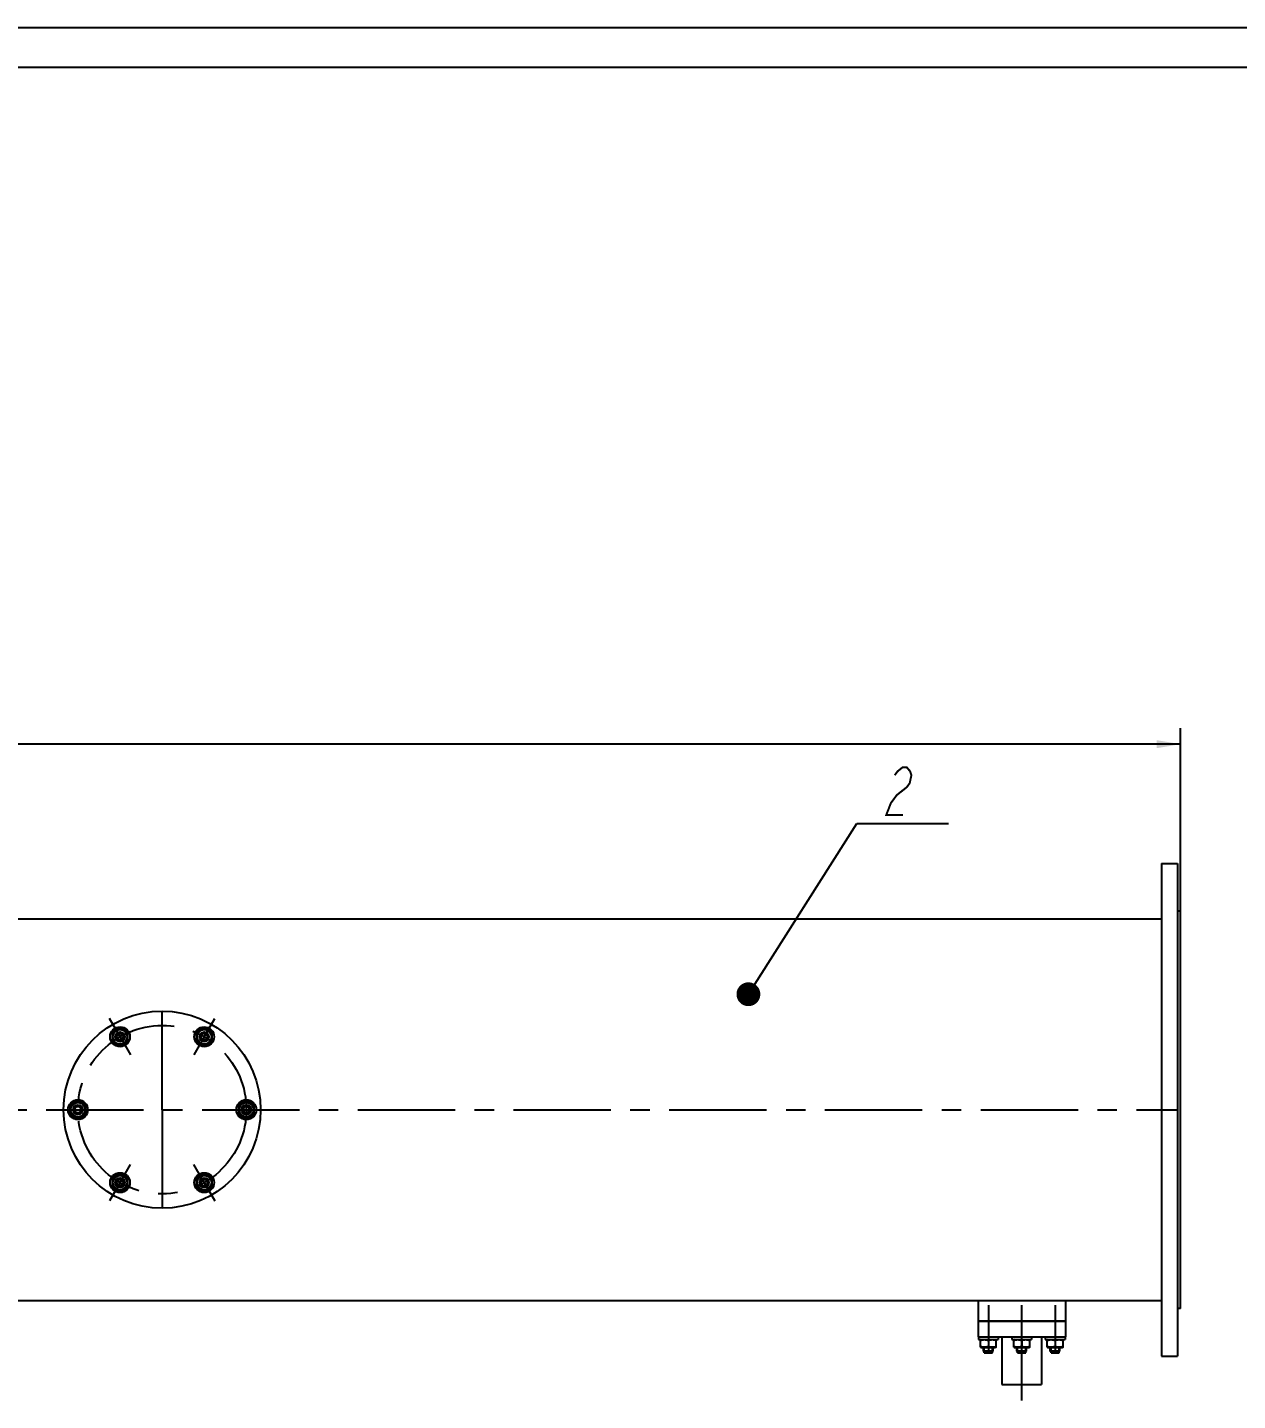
# Model space of a CAD drawing. Header units: millimetres. Extents: x 0 to 594, y 0 to 420.
# Drawn here: x 289.4 to 441.7, y 247.2 to 420 of the extents above; entities that cross this region are included whole.
import ezdxf

# ---------------------------------------------------------------- set-up
doc = ezdxf.new("R2010")
doc.units = ezdxf.units.MM
doc.header["$LTSCALE"] = 32.67
doc.linetypes.add('CENTER', pattern=[0.6, 0.375, -0.075, 0.075, -0.075])
doc.layers.get('0').update_dxf_attribs({"linetype": 'CONTINUOUS'})
for name, color, linetype in [('ALL_AXIS', 7, 'CONTINUOUS'), ('ALL_CHAMFER', 7, 'CONTINUOUS'), ('ALL_DIMENSIONS', 7, 'CONTINUOUS'), ('ALL_ROUND', 7, 'CONTINUOUS')]:
    doc.layers.add(name, color=color, linetype=linetype)
doc.styles.get("Standard").update_dxf_attribs({"font": 'txt', "width": 0.7})
doc.dimstyles.new('DIMSTYLE_1', dxfattribs={"dimtxt": 3.5, "dimasz": 3, "dimexe": 0.18, "dimexo": 0.0625, "dimgap": 0.09, "dimtad": 1, "dimlfac": 5, "dimdsep": 46, "dimtxsty": 'STANDARD', "dimblk": '_FILLED', "dimblk1": '_FILLED', "dimblk2": '_FILLED', "dimcen": 0.09, "dimadec": 0, "dimazin": 0, "dimtp": 1.2, "dimtm": 1.2, "dimtfac": 1, "dimtofl": 0, "dimtmove": 0, "dimatfit": 3, "dimldrblk": '_FILLED', "dimfxl": 1, "dimtolj": 1, "dimarcsym": 0})
doc.dimstyles.get("Standard").update_dxf_attribs({"dimtxt": 3.5, "dimasz": 3, "dimexe": 0.18, "dimexo": 0.0625, "dimgap": 0.09, "dimtad": 1, "dimdec": 5, "dimdsep": 46, "dimtxsty": 'STANDARD', "dimblk": '_FILLED', "dimblk1": '_FILLED', "dimblk2": '_FILLED', "dimcen": 0.09, "dimadec": 0, "dimazin": 0, "dimtol": 1, "dimtp": 1e-05, "dimtm": 1e-05, "dimtfac": 1, "dimtdec": 5, "dimtofl": 0, "dimtmove": 0, "dimatfit": 3, "dimldrblk": '_FILLED', "dimfxl": 1, "dimtolj": 1, "dimarcsym": 0})

# ---------------------------------------------------------------- blocks, each defined once
blk = doc.blocks.new('_FILLED')
at = {"color": 0, "linetype": 'ByBlock'}
blk.add_solid([(0, 0), (-1, 0.167), (-1, -0.167)], dxfattribs=at)
blk = doc.blocks.new('*D2')
at = {"layer": 'ALL_DIMENSIONS', "color": 2, "linetype": 'Continuous'}
for p, q in [((36.52, 308.81), (36.52, 331.81)), ((434.52, 308.81), (434.52, 331.81)), ((36.52, 329.81), (235.52, 329.81)), ((434.52, 329.81), (235.52, 329.81))]:
    blk.add_line(p, q, dxfattribs=at)
at = {"layer": 'ALL_DIMENSIONS', "color": 2, "linetype": 'Continuous', "xscale": 3, "yscale": 3, "zscale": 3, "rotation": 180}
blk.add_blockref('_FILLED', (36.52, 329.81), dxfattribs=at)
at = {"layer": 'ALL_DIMENSIONS', "color": 2, "linetype": 'Continuous', "xscale": 3, "yscale": 3, "zscale": 3}
blk.add_blockref('_FILLED', (434.52, 329.81), dxfattribs=at)
blk = doc.blocks.new('BOM BALLOON 48_BL1', base_point=(399.53, 323.36))
at = {"color": 2, "linetype": 'Continuous'}
blk.add_line((393.77, 319.81), (405.29, 319.81), dxfattribs=at)
at = {"color": 2, "linetype": 'Continuous', "const_width": 0.25}
blk.add_lwpolyline([(398.53, 325.9), (398.9, 326.4), (399.53, 326.9), (400.05, 326.9), (400.47, 326.4), (400.63, 325.9), (400.42, 324.9), (400.05, 324.4), (399.42, 323.9), (398.79, 323.4), (398.05, 322.4), (397.47, 320.9), (399.57, 320.9)], dxfattribs=at)

msp = doc.modelspace()

# ---------------------------------------------------------------- linework, layer by layer
at = {"color": 7, "linetype": 'Continuous'}
for p, q in [((0, 420), (594, 420)), ((20, 415), (589, 415)), ((432.12, 314.8122), (434.12, 314.8122)), ((432.12, 314.8122), (432.12, 252.8122)), ((434.12, 314.8122), (434.12, 252.8122)), ((275.7903, 307.8122), (432.12, 307.8122)), ((434.52, 308.8122), (434.12, 308.8122)), ((434.52, 258.8122), (434.52, 308.8122)), ((301.02, 294.1468), (300.02, 293.5695)), ((302.02, 293.5695), (301.02, 294.1468)), ((311.62, 294.1468), (310.62, 293.5695)), ((312.62, 293.5695), (311.62, 294.1468)), ((300.02, 293.5695), (300.02, 292.4148)), ((300.02, 292.4148), (301.02, 291.8374)), ((301.02, 291.8374), (302.02, 292.4148)), ((302.02, 292.4148), (302.02, 293.5695)), ((310.62, 293.5695), (310.62, 292.4148)), ((310.62, 292.4148), (311.62, 291.8374)), ((311.62, 291.8374), (312.62, 292.4148)), ((312.62, 292.4148), (312.62, 293.5695)), ((295.72, 284.9669), (294.72, 284.3896)), ((294.72, 284.3896), (294.72, 283.2349)), ((296.72, 284.3896), (295.72, 284.9669)), ((296.72, 283.2349), (296.72, 284.3896)), ((316.92, 284.9669), (315.92, 284.3896)), ((315.92, 284.3896), (315.92, 283.2349)), ((317.92, 284.3896), (316.92, 284.9669)), ((317.92, 283.2349), (317.92, 284.3896)), ((294.72, 283.2349), (295.72, 282.6575)), ((295.72, 282.6575), (296.72, 283.2349)), ((315.92, 283.2349), (316.92, 282.6575)), ((316.92, 282.6575), (317.92, 283.2349)), ((301.02, 275.7871), (300.02, 275.2097)), ((300.02, 275.2097), (300.02, 274.055)), ((302.02, 275.2097), (301.02, 275.7871)), ((302.02, 274.055), (302.02, 275.2097)), ((311.62, 275.7871), (310.62, 275.2097)), ((310.62, 275.2097), (310.62, 274.055)), ((312.62, 275.2097), (311.62, 275.7871)), ((312.62, 274.055), (312.62, 275.2097)), ((300.02, 274.055), (301.02, 273.4777)), ((301.02, 273.4777), (302.02, 274.055)), ((310.62, 274.055), (311.62, 273.4777)), ((311.62, 273.4777), (312.62, 274.055)), ((434.52, 258.8122), (434.12, 258.8122)), ((420.0199, 257.2122), (409.02, 257.2122)), ((409.42, 254.8922), (409.32, 254.8345)), ((409.32, 253.91), (409.32, 254.8345)), ((410.32, 254.7452), (410.32, 253.9993)), ((411.22, 254.8922), (411.32, 254.8345)), ((411.32, 253.91), (411.32, 254.8345)), ((413.62, 254.8922), (413.52, 254.8345)), ((413.52, 253.91), (413.52, 254.8345)), ((414.52, 254.7452), (414.52, 253.9993)), ((415.42, 254.8922), (415.52, 254.8345)), ((415.52, 253.91), (415.52, 254.8345)), ((417.82, 254.8922), (417.72, 254.8345)), ((417.72, 253.91), (417.72, 254.8345)), ((418.72, 254.7452), (418.72, 253.9993)), ((419.62, 254.8922), (419.72, 254.8345)), ((419.72, 253.91), (419.72, 254.8345)), ((409.32, 253.91), (409.42, 253.8522)), ((411.22, 253.8522), (409.42, 253.8522)), ((409.8066, 253.2122), (410.8334, 253.2122)), ((411.32, 253.91), (411.22, 253.8522)), ((413.52, 253.91), (413.62, 253.8522)), ((415.42, 253.8522), (413.62, 253.8522)), ((414.0066, 253.2122), (415.0334, 253.2122)), ((415.52, 253.91), (415.42, 253.8522)), ((417.72, 253.91), (417.82, 253.8522)), ((419.62, 253.8522), (417.82, 253.8522)), ((418.2066, 253.2122), (419.2334, 253.2122)), ((419.72, 253.91), (419.62, 253.8522)), ((432.12, 252.8122), (434.12, 252.8122))]:
    msp.add_line(p, q, dxfattribs=at)
at = {"color": 2, "linetype": 'Continuous'}
for p, q in [((409.8066, 253.2122), (409.8066, 253.8522)), ((410.8334, 253.2122), (410.8334, 253.8522)), ((414.0066, 253.2122), (414.0066, 253.8522)), ((415.0334, 253.2122), (415.0334, 253.8522)), ((418.2066, 253.2122), (418.2066, 253.8522)), ((419.2334, 253.2122), (419.2334, 253.8522))]:
    msp.add_line(p, q, dxfattribs=at)
at = {"color": 7, "linetype": 'Continuous'}
for points in [[(410.32, 254.7452), (410.2543, 254.766), (410.1899, 254.784), (410.1272, 254.7993), (410.0653, 254.8118), (410.0037, 254.8217), (409.9424, 254.8288), (409.8811, 254.8331), (409.8199, 254.8345), (409.7586, 254.833), (409.6973, 254.8287), (409.636, 254.8216), (409.5745, 254.8118), (409.5127, 254.7993), (409.4499, 254.784), (409.3856, 254.766), (409.32, 254.7452)], [(410.32, 253.9993), (410.2615, 253.9807), (410.2041, 253.9642), (410.1481, 253.95), (410.0929, 253.938), (410.038, 253.928), (409.9834, 253.9202), (409.9289, 253.9145), (409.8744, 253.9111), (409.8199, 253.91), (409.7654, 253.9111), (409.7109, 253.9145), (409.6564, 253.9202), (409.6018, 253.928), (409.547, 253.938), (409.4918, 253.95), (409.4358, 253.9642), (409.3784, 253.9807), (409.32, 253.9993)], [(411.32, 254.7452), (411.2543, 254.766), (411.1899, 254.784), (411.1272, 254.7993), (411.0653, 254.8118), (411.0037, 254.8217), (410.9424, 254.8288), (410.8811, 254.8331), (410.8199, 254.8345), (410.7586, 254.833), (410.6973, 254.8287), (410.636, 254.8216), (410.5745, 254.8118), (410.5127, 254.7993), (410.4499, 254.784), (410.3856, 254.766), (410.32, 254.7452)], [(411.32, 253.9993), (411.2674, 253.9825), (411.2157, 253.9674), (411.165, 253.9541), (411.1151, 253.9426), (411.0656, 253.9327), (411.0163, 253.9246), (410.9672, 253.9183), (410.9181, 253.9137), (410.8691, 253.9109), (410.82, 253.91), (410.771, 253.9109), (410.7219, 253.9137), (410.6729, 253.9183), (410.6237, 253.9246), (410.5745, 253.9327), (410.525, 253.9426), (410.4751, 253.9541), (410.4245, 253.9673), (410.3727, 253.9824), (410.32, 253.9993)], [(414.52, 254.7452), (414.4543, 254.766), (414.3899, 254.784), (414.3272, 254.7993), (414.2653, 254.8118), (414.2037, 254.8217), (414.1424, 254.8288), (414.0811, 254.8331), (414.0199, 254.8345), (413.9586, 254.833), (413.8973, 254.8287), (413.836, 254.8216), (413.7745, 254.8118), (413.7127, 254.7993), (413.6499, 254.784), (413.5856, 254.766), (413.52, 254.7452)], [(414.52, 253.9993), (414.4615, 253.9807), (414.4041, 253.9642), (414.3481, 253.95), (414.2929, 253.938), (414.238, 253.928), (414.1834, 253.9202), (414.1289, 253.9145), (414.0744, 253.9111), (414.0199, 253.91), (413.9654, 253.9111), (413.9109, 253.9145), (413.8564, 253.9202), (413.8018, 253.928), (413.747, 253.938), (413.6918, 253.95), (413.6358, 253.9642), (413.5784, 253.9807), (413.52, 253.9993)], [(415.52, 254.7452), (415.4543, 254.766), (415.3899, 254.784), (415.3272, 254.7993), (415.2653, 254.8118), (415.2037, 254.8217), (415.1424, 254.8288), (415.0811, 254.8331), (415.0199, 254.8345), (414.9586, 254.833), (414.8973, 254.8287), (414.836, 254.8216), (414.7745, 254.8118), (414.7127, 254.7993), (414.6499, 254.784), (414.5856, 254.766), (414.52, 254.7452)], [(415.52, 253.9993), (415.4674, 253.9825), (415.4157, 253.9674), (415.365, 253.9541), (415.3151, 253.9426), (415.2656, 253.9327), (415.2163, 253.9246), (415.1672, 253.9183), (415.1181, 253.9137), (415.0691, 253.9109), (415.02, 253.91), (414.971, 253.9109), (414.9219, 253.9137), (414.8729, 253.9183), (414.8237, 253.9246), (414.7745, 253.9327), (414.725, 253.9426), (414.6751, 253.9541), (414.6245, 253.9673), (414.5727, 253.9824), (414.52, 253.9993)], [(418.72, 254.7452), (418.6543, 254.766), (418.5899, 254.784), (418.5272, 254.7993), (418.4653, 254.8118), (418.4037, 254.8217), (418.3424, 254.8288), (418.2811, 254.8331), (418.2199, 254.8345), (418.1586, 254.833), (418.0973, 254.8287), (418.036, 254.8216), (417.9745, 254.8118), (417.9127, 254.7993), (417.8499, 254.784), (417.7856, 254.766), (417.72, 254.7452)], [(418.72, 253.9993), (418.6615, 253.9807), (418.6041, 253.9642), (418.5481, 253.95), (418.4929, 253.938), (418.438, 253.928), (418.3834, 253.9202), (418.3289, 253.9145), (418.2744, 253.9111), (418.2199, 253.91), (418.1654, 253.9111), (418.1109, 253.9145), (418.0564, 253.9202), (418.0018, 253.928), (417.947, 253.938), (417.8918, 253.95), (417.8358, 253.9642), (417.7784, 253.9807), (417.72, 253.9993)], [(419.72, 254.7452), (419.6543, 254.766), (419.5899, 254.784), (419.5272, 254.7993), (419.4653, 254.8118), (419.4037, 254.8217), (419.3424, 254.8288), (419.2811, 254.8331), (419.2199, 254.8345), (419.1586, 254.833), (419.0973, 254.8287), (419.036, 254.8216), (418.9745, 254.8118), (418.9127, 254.7993), (418.8499, 254.784), (418.7856, 254.766), (418.72, 254.7452)], [(419.72, 253.9993), (419.6674, 253.9825), (419.6157, 253.9674), (419.565, 253.9541), (419.5151, 253.9426), (419.4656, 253.9327), (419.4163, 253.9246), (419.3672, 253.9183), (419.3181, 253.9137), (419.2691, 253.9109), (419.22, 253.91), (419.171, 253.9109), (419.1219, 253.9137), (419.0729, 253.9183), (419.0237, 253.9246), (418.9745, 253.9327), (418.925, 253.9426), (418.8751, 253.9541), (418.8245, 253.9673), (418.7727, 253.9824), (418.72, 253.9993)]]:
    msp.add_lwpolyline(points, dxfattribs=at)
for centre in [(301.02, 292.9921), (311.62, 292.9921), (295.72, 283.8122), (316.92, 283.8122), (301.02, 274.6324), (311.62, 274.6324)]:
    msp.add_circle(centre, 0.9, dxfattribs=at)
at = {"color": 2, "linetype": 'Continuous'}
for centre in [(301.02, 292.9921), (311.62, 292.9921), (295.72, 283.8122), (316.92, 283.8122), (301.02, 274.6324), (311.62, 274.6324)]:
    msp.add_arc(centre, 0.5134, 255, 195, dxfattribs=at)
at = {"layer": 'ALL_AXIS', "color": 7, "linetype": 'CENTER'}
for p, q in [((306.32, 283.8122), (306.32, 298.2122)), ((301.02, 292.9921), (299.695, 295.2871)), ((311.62, 292.9921), (312.945, 295.2871)), ((301.02, 292.9921), (302.345, 290.6971)), ((311.62, 292.9921), (310.295, 290.6971)), ((36.92, 283.8122), (434.12, 283.8122)), ((306.32, 283.8122), (306.32, 269.4122)), ((301.02, 274.6324), (302.345, 276.9273)), ((311.62, 274.6324), (310.295, 276.9273)), ((301.02, 274.6324), (299.695, 272.3374)), ((311.62, 274.6324), (312.945, 272.3374)), ((410.32, 259.2122), (410.32, 253.2122)), ((414.52, 247.2122), (414.52, 259.2122)), ((418.72, 259.2122), (418.72, 253.2122))]:
    msp.add_line(p, q, dxfattribs=at)
at = {"layer": 'ALL_AXIS', "color": 7, "linetype": 'Continuous'}
for p, q in [((409.02, 259.8122), (409.02, 255.2122)), ((420.02, 259.8122), (420.02, 255.2122)), ((409.02, 257.2122), (420.02, 257.2122)), ((409.02, 255.2122), (420.02, 255.2122)), ((409.07, 255.2122), (409.07, 254.8922)), ((409.07, 254.8922), (411.57, 254.8922)), ((409.42, 254.8922), (409.32, 254.8345)), ((411.22, 254.8922), (411.32, 254.8345)), ((411.57, 255.2122), (411.57, 254.8922)), ((412.02, 255.2122), (412.02, 249.2122)), ((413.27, 255.2122), (413.27, 254.8922)), ((413.27, 254.8922), (415.77, 254.8922)), ((413.62, 254.8922), (413.52, 254.8345)), ((415.42, 254.8922), (415.52, 254.8345)), ((415.77, 255.2122), (415.77, 254.8922)), ((417.02, 255.2122), (417.02, 249.2122)), ((417.47, 255.2122), (417.47, 254.8922)), ((417.47, 254.8922), (419.97, 254.8922)), ((417.82, 254.8922), (417.72, 254.8345)), ((419.62, 254.8922), (419.72, 254.8345)), ((419.97, 255.2122), (419.97, 254.8922)), ((409.72, 253.4122), (409.72, 253.8522)), ((410.92, 253.4122), (410.92, 253.8522)), ((413.92, 253.4122), (413.92, 253.8522)), ((415.12, 253.4122), (415.12, 253.8522)), ((418.12, 253.4122), (418.12, 253.8522)), ((419.32, 253.4122), (419.32, 253.8522)), ((412.02, 249.2122), (417.02, 249.2122))]:
    msp.add_line(p, q, dxfattribs=at)
for centre, radius in [((306.32, 283.8122), 12.4), ((301.02, 292.9921), 1.25), ((311.62, 292.9921), 1.25), ((295.72, 283.8122), 1.25), ((316.92, 283.8122), 1.25), ((301.02, 274.6324), 1.25), ((311.62, 274.6324), 1.25)]:
    msp.add_circle(centre, radius, dxfattribs=at)
at = {"layer": 'ALL_AXIS', "color": 7, "linetype": 'CENTER'}
msp.add_circle((306.32, 283.8122), 10.6, dxfattribs=at)
at = {"layer": 'ALL_CHAMFER', "color": 7, "linetype": 'Continuous'}
for p, q in [((410.92, 253.4122), (409.72, 253.4122)), ((409.92, 253.2122), (409.72, 253.4122)), ((410.72, 253.2122), (409.92, 253.2122)), ((410.72, 253.2122), (410.92, 253.4122)), ((415.12, 253.4122), (413.92, 253.4122)), ((414.12, 253.2122), (413.92, 253.4122)), ((414.92, 253.2122), (414.12, 253.2122)), ((414.92, 253.2122), (415.12, 253.4122)), ((419.32, 253.4122), (418.12, 253.4122)), ((418.32, 253.2122), (418.12, 253.4122)), ((419.12, 253.2122), (418.32, 253.2122)), ((419.12, 253.2122), (419.32, 253.4122))]:
    msp.add_line(p, q, dxfattribs=at)
for centre, radius in [((301.02, 292.9921), 0.6), ((301.02, 292.9921), 0.4), ((311.62, 292.9921), 0.6), ((311.62, 292.9921), 0.4), ((295.72, 283.8122), 0.6), ((295.72, 283.8122), 0.4), ((316.92, 283.8122), 0.6), ((316.92, 283.8122), 0.4), ((301.02, 274.6324), 0.6), ((301.02, 274.6324), 0.4), ((311.62, 274.6324), 0.6), ((311.62, 274.6324), 0.4)]:
    msp.add_circle(centre, radius, dxfattribs=at)
at = {"layer": 'ALL_ROUND', "color": 7, "linetype": 'Continuous'}
for p, q in [((275.7903, 307.8122), (432.12, 307.8122)), ((90.8207, 259.8122), (432.12, 259.8122))]:
    msp.add_line(p, q, dxfattribs=at)

# ---------------------------------------------------------------- block references
at = {"color": 2, "linetype": 'Continuous'}
msp.add_blockref('BOM BALLOON 48_BL1', (399.5293, 323.3571), dxfattribs=at)

# ---------------------------------------------------------------- dimensions: what is measured, and where the dimension line sits
at = {"layer": 'ALL_DIMENSIONS', "color": 2, "linetype": 'Continuous'}
dim = msp.add_linear_dim(base=(434.52, 329.8122), p1=(36.52, 308.8122), p2=(434.52, 308.8122), dimstyle='DIMSTYLE_1', dxfattribs=at)
dim.commit()
dim.dimension.update_dxf_attribs({"geometry": '*D2', "text_midpoint": (230.62, 330.6872), "dimtype": 160})

# ---------------------------------------------------------------- leaders
at = {"color": 2, "linetype": 'Continuous'}
msp.add_leader([(380.1179, 298.3406), (393.7672, 319.8122)], dimstyle='STANDARD', override={"dimtad": 0, "dimldrblk": 'DOT'}, dxfattribs=at)

doc.saveas('drawing.dxf')
